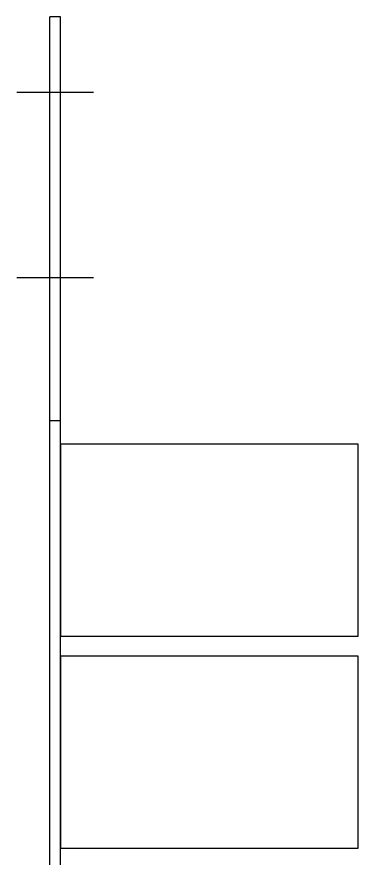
# Model space of a CAD drawing. Header units: millimetres. Extents: x 24815 to 36799, y -9299 to 5469.
# Drawn here: x 35962.2 to 36013.8, y 2750.8 to 2877.8 of the extents above; entities that cross this region are included whole.
import ezdxf

# ---------------------------------------------------------------- set-up
doc = ezdxf.new("R2010")
doc.units = ezdxf.units.MM
doc.layers.add('BOARD_OUTLINE', color=7, linetype='Continuous')
doc.layers.add('OBS_SSTOP', color=4, linetype='Continuous')

msp = doc.modelspace()

# ---------------------------------------------------------------- linework, layer by layer
at = {"color": 1}
for p, q in [((35973.789, 2866.404), (35962.189, 2866.404)), ((35973.789, 2838.404), (35962.189, 2838.404))]:
    msp.add_line(p, q, dxfattribs=at)
at = {"layer": 'BOARD_OUTLINE'}
for p, q in [((35967.189, 2623.826), (35967.189, 2877.804)), ((35968.789, 2877.804), (35967.189, 2877.804)), ((35968.789, 2623.826), (35968.789, 2877.804)), ((35968.789, 2816.809), (35967.189, 2816.809))]:
    msp.add_line(p, q, dxfattribs=at)
at = {"layer": 'OBS_SSTOP'}
for points in [[(36013.789, 2813.31), (35968.789, 2813.31), (35968.789, 2784.311), (36013.789, 2784.311)], [(36013.789, 2781.313), (35968.789, 2781.313), (35968.789, 2752.314), (36013.789, 2752.314)]]:
    msp.add_lwpolyline(points, close=True, dxfattribs=at)

doc.saveas('drawing.dxf')
